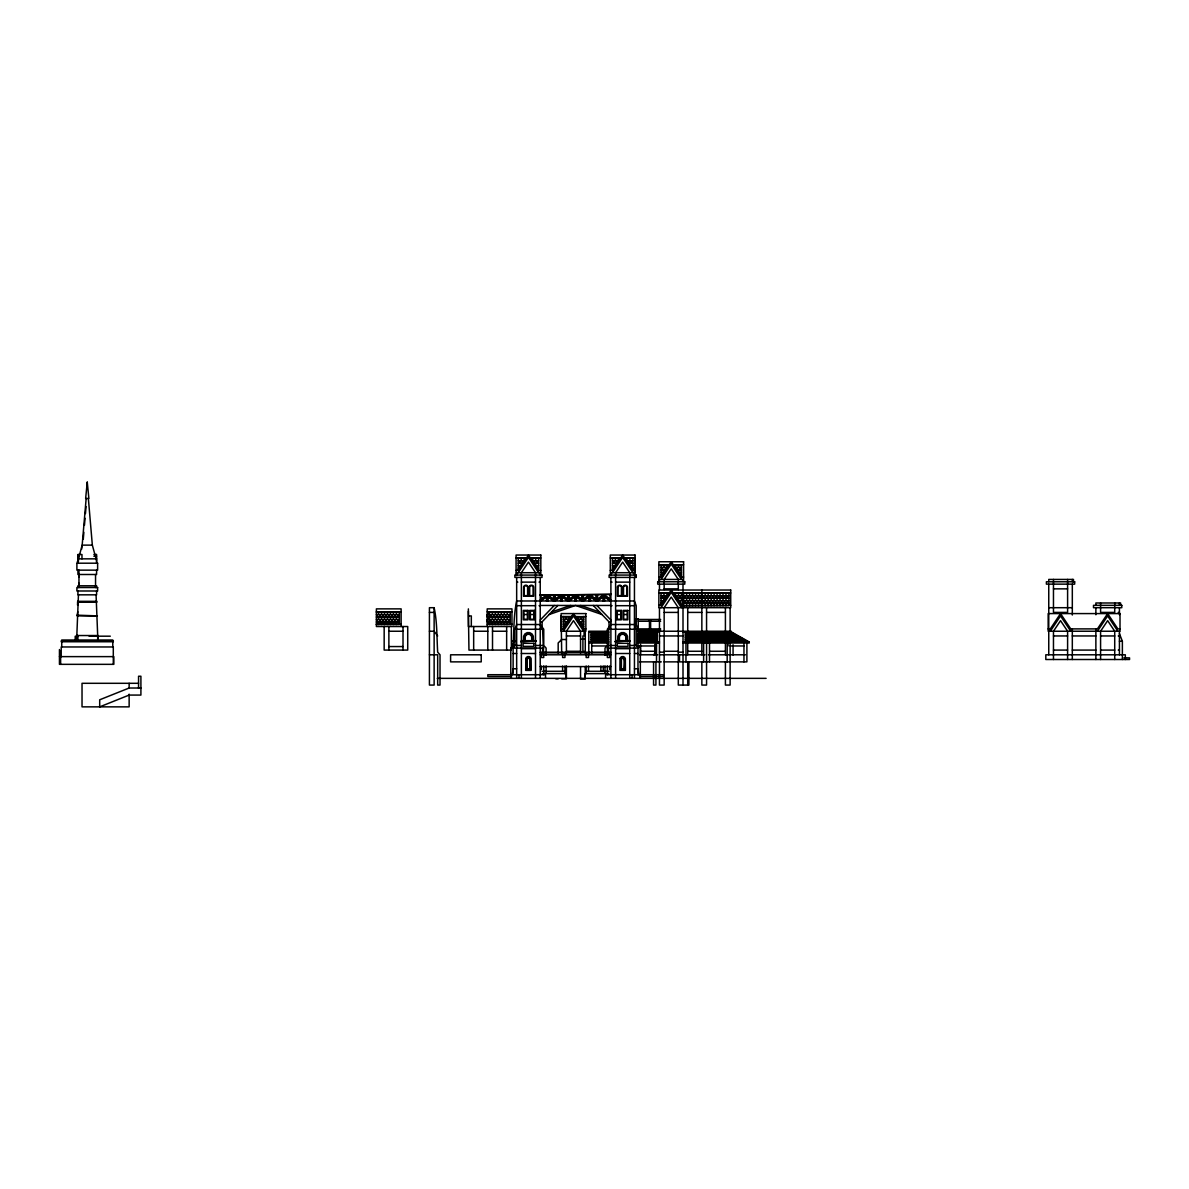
<?xml version="1.0" encoding="UTF-8"?>
<svg xmlns="http://www.w3.org/2000/svg" width="1189" height="1189" viewBox="0 0 1189 1189"><rect width="100%" height="100%" fill="white"/><g stroke="black" fill="none" stroke-linecap="round" stroke-linejoin="round"><path stroke-width="1.5" d="M77.523 605.052L77.671 601.322L96.844 601.322L96.844 602.199L77.671 602.199L78.043 605.067M76.631 640.425L78.444 594.827M77.805 640.455L78.013 635.58L76.824 635.535L76.824 640.425M78.444 558.845L82.175 545.127L86.158 498.459M83.26 539.316L83.869 532.3M84.464 525.285L85.058 518.27M85.459 513.589L86.054 506.573M512.251 674.713L513.128 668.753L516.665 668.753M81.714 549.065L81.863 546.256M513.128 673.212L513.128 648.094L514.896 645.464L514.896 629.249L516.665 624.537L540.222 624.537L543.759 629.249L543.759 645.464L546.108 648.094L546.108 655.213M607.356 648.094L608.53 645.464L608.53 629.249L610.893 624.537L634.45 624.537L636.204 629.249L636.204 645.464L637.973 648.094L607.356 648.094L607.356 657.517L609.704 657.517L609.704 652.806M515.491 575.075L516.665 572.712L516.665 575.075M609.704 575.075L610.893 572.712L610.893 575.075M658.275 581.778L659.464 579.429L659.464 581.778M516.085 570.363L518.241 570.363L528.451 555.04L538.647 570.69L538.647 557.983M516.085 557.983L526.489 557.983L518.241 570.69L518.241 557.983M518.241 572.712L528.451 557.403L538.647 572.712M561.119 628.892L563.274 628.892L573.484 613.583L583.695 628.892L585.85 628.892M561.119 616.526L571.523 616.526L566.618 624.195L563.274 624.195M567.108 624.195L571.523 616.526M563.274 631.24L573.484 615.932L583.695 631.24M610.299 570.363L612.454 570.363L622.664 555.04L632.875 570.363L635.03 570.363M610.299 557.983L620.703 557.983L612.454 570.69L612.454 557.983M612.454 572.712L622.664 557.403L632.875 572.712M664.859 572.37L661.515 577.393L658.869 577.066M668.129 567.48L669.273 564.701L658.869 564.701M661.025 579.429L671.235 564.121L681.446 579.429M658.869 605.335L661.025 605.335L671.235 590.026L681.446 605.662L728.946 605.662L728.946 592.969M658.869 592.969L669.273 592.969L661.025 605.662L661.025 592.969M668.129 595.748L669.273 592.969M661.025 607.698L671.235 592.375L681.446 607.698M1048.757 631.24L1060.529 613.583L1070.739 628.892L1097.432 628.892L1107.643 613.583L1117.853 628.892L1120.008 628.892M1050.333 631.24L1060.529 615.932L1070.739 631.24M1097.432 631.24L1107.643 615.932L1117.853 631.24M610.893 624.537L607.356 629.249L607.356 645.464L604.993 648.094L604.993 655.213M513.128 645.464L510.78 648.094L510.78 678.354M653.564 654.797L655.927 652.167L655.927 644.973M540.222 620.063L554.267 605.454M542.11 627.049L542.11 621.832L557.849 605.454M540.222 599.806L546.464 595.095L546.464 600.98M541.054 599.806L547.297 595.095L553.539 599.806M541.471 600.029L546.464 596.269M555.174 599.806L561.416 595.095L567.658 599.806M555.605 600.029L560.599 596.269M569.308 599.806L575.55 595.095L581.793 599.806M569.739 600.029L574.733 596.269M583.442 599.806L589.685 595.095L595.927 599.806M583.873 600.029L588.867 596.269M597.577 599.806L603.819 595.095L610.061 599.806M598.008 600.029L603.001 596.269M540.817 557.983L530.413 557.983L531.542 560.762M635.03 557.983L624.136 558.31L632.875 570.363M585.85 616.526L574.956 616.853L581.48 626.648M672.706 565.028L683.601 564.701M680.955 577.393L683.601 577.066M730.715 592.969L673.197 592.969L674.341 595.748M680.955 605.662L730.715 605.335M551.577 611.978L570.586 605.454M549.125 614.52L575.55 605.454L601.991 614.52M82.175 545.127L92.341 545.127L96.071 558.845M93.886 554.505L96.591 554.505L96.591 563.2M93.886 556.244L96.591 556.244M635.03 557.403L634.45 575.075M518.241 558.31L526.489 558.31M538.647 558.31L530.413 557.983M612.454 558.31L620.703 558.31M624.626 557.983L632.875 558.31M77.924 558.845L96.591 558.845M518.241 560.762L524.854 560.762M532.033 560.762L538.647 560.762M612.454 560.762L619.068 560.762M626.261 560.762L632.875 560.762M96.591 561.461L96.071 554.505M518.241 563.214L523.219 563.214M533.668 563.214L538.647 563.214M612.454 563.214L617.433 563.214M627.896 563.214L632.875 563.214M661.025 565.028L669.273 564.701M673.197 564.701L681.446 565.028M518.241 565.667L521.585 565.667M535.303 565.667L538.647 565.667M612.454 565.667L615.813 565.667M629.531 565.667L632.875 565.667M661.025 567.48L667.638 567.48M674.832 567.48L681.446 567.48M518.241 568.119L519.95 568.119M536.938 568.119L538.647 568.119M612.454 568.119L614.178 568.119M631.166 568.119L632.875 568.119M661.025 569.932L666.003 569.932M676.467 569.932L681.446 569.932M540.817 570.363L538.156 570.69L534.812 565.667M661.025 572.37L664.369 572.37M678.102 572.37L681.446 572.37M661.025 574.822L662.749 574.822M679.722 574.822L681.446 574.822M78.964 577.096L78.712 574.495M516.665 582.134L517.839 582.134M521.377 582.134L535.511 582.134M539.048 582.134L540.222 582.134M610.893 582.134L612.067 582.134M615.605 582.134L629.739 582.134M78.964 583.175L78.712 585.791M664.161 588.852L678.295 588.852M1053.469 588.852L1067.603 588.852M661.025 593.296L669.273 593.296M673.197 592.969L728.946 593.296M661.025 595.748L667.638 595.748M674.832 595.748L728.946 595.763M661.025 598.186L666.003 598.186M676.467 598.186L728.946 598.23M661.025 600.638L664.369 600.638M678.102 600.638L728.946 600.698M661.025 603.091L662.749 603.091M679.722 603.091L728.946 603.165M540.222 605.454L610.893 605.454M516.665 605.691L535.511 605.691M539.048 605.691L540.222 605.691M610.893 605.691L612.067 605.691M615.605 605.691L634.45 605.691M434.134 607.698L429.422 607.698L429.422 685.072L434.134 685.072L434.134 607.698C437.255 622.159 436.764 637.304 437.671 652.167L440.019 654.797L440.019 685.072L437.671 685.072L437.671 654.797L429.422 654.797M1048.757 607.698L1072.315 607.698M468.377 611.22L468.956 650.086L511.359 650.086L511.359 626.529M376.393 611.815L401.124 611.815M487.208 611.815L511.954 611.815M376.393 612.142L399.355 612.142M488.976 612.142L510.185 612.142M429.422 612.409L434.134 612.409M664.161 612.409L678.295 612.409M687.718 612.409L701.852 612.409M706.563 612.409L725.409 612.409M1118.24 612.409L1119.429 612.409M376.393 614.609L399.355 614.609M487.208 614.609L487.208 617.076M488.976 614.609L510.185 614.609M523.873 614.52L527.396 614.52M530.353 614.52L533.876 614.52M617.225 614.52L620.762 614.52M623.705 614.52L627.242 614.52M468.956 615.932L471.32 615.932L471.32 626.529M561.119 615.932L561.698 653.266M563.274 616.853L571.523 616.853M575.446 616.526L583.695 616.853M376.393 617.076L399.355 617.076M488.976 617.076L510.185 617.076M563.274 619.291L569.888 619.291M577.081 619.291L583.695 619.291M376.393 619.543L399.355 619.543M487.208 619.543L487.208 622.01M488.976 619.543L510.185 619.543M636.605 619.469L637.557 619.469M638.255 619.469L660.638 619.469M638.255 621.238L660.638 621.238M540.222 621.832L542.11 621.832M563.274 621.743L568.253 621.743M578.701 621.743L583.695 621.743M593.266 605.454L609.006 621.832L610.893 621.832M376.393 622.01L399.355 622.01M488.976 622.01L510.185 622.01M376.393 624.18L401.124 624.18M487.208 624.18L511.954 624.18M580.336 624.195L583.695 624.195M376.393 624.507L399.355 624.507L399.355 611.815M563.274 626.648L564.983 626.648L563.274 629.219L563.274 616.526M581.971 626.648L583.695 626.648M635.907 628.892L660.638 628.892M1048.163 628.892L1050.333 628.892M514.896 629.249L542.585 629.249L543.759 657.517L541.396 657.517L541.396 652.806M608.53 629.249L636.204 629.249M637.676 630.066L660.638 630.066M388.877 631.24L403.012 631.24M429.422 631.24L434.134 631.24L437.671 635.952M473.668 631.24L487.802 631.24M492.514 631.24L506.648 631.24M608.723 631.24L588.793 631.24L588.793 653.296M637.467 631.24L731.294 631.24L731.294 633.083L746.9 641.852M588.793 631.879L591.141 631.879L591.141 641.852M659.464 631.879L657.101 631.879L657.101 641.852M683.006 631.879L685.369 631.879L685.369 641.852M591.141 632.429L608.813 632.429M657.101 632.429L639.429 632.429L639.429 634.153M685.369 632.429L731.294 632.429L748.089 641.852M730.12 633.083L731.294 633.083M591.141 634.153L608.813 634.153M637.676 634.153L657.101 634.153M685.369 634.153L734.386 634.153M591.141 635.877L608.813 635.877M637.676 635.877L657.101 635.877M685.369 635.877L737.462 635.877M89.101 636.189L110.295 636.189M566.41 635.952L580.544 635.952M659.464 635.952L683.006 635.952M1053.469 635.952L1067.603 635.952M1072.315 635.952L1095.872 635.952M1100.583 635.952L1114.717 635.952M1118.24 635.952L1119.429 635.952M591.141 637.616L608.813 637.616M637.676 637.616L657.101 637.616M685.369 637.616L740.539 637.616M580.544 639.206L585.256 639.206M591.141 639.34L608.813 639.34M637.676 639.34L657.101 639.34M685.369 639.34L743.63 639.34M566.41 639.519L561.698 639.519L558.176 642.952L558.176 653.103M513.128 640.663L514.896 640.663M521.377 640.663L535.511 640.663M615.605 640.663L629.739 640.663M513.128 641.02L514.896 641.02M591.141 641.079L608.813 641.079M637.676 641.079L657.101 641.079M685.369 641.079L746.707 641.079M1119.429 641.257L1122.371 641.257L1122.371 659.509M513.128 641.614L514.896 641.614M588.793 641.852L608.723 641.852M637.676 641.852L659.464 641.852M683.006 641.852L749.263 641.852L749.263 643.026L683.006 643.026M588.793 643.026L608.917 643.026M637.616 643.026L659.464 643.026M513.128 643.323L513.603 646.37M514.896 645.464L521.377 645.464M535.511 645.464L542.585 645.464M608.53 645.464L615.605 645.464M629.739 645.464L636.204 645.464M591.736 645.969L608.917 645.969M637.616 645.969L656.506 645.969M730.12 645.969L743.957 645.969M388.877 646.563L403.012 646.563M513.128 648.094L543.759 648.094M521.377 648.674L535.511 648.674M615.605 648.674L629.739 648.674M1053.469 650.086L1067.603 650.086M1072.315 650.086L1095.872 650.086M1100.583 650.086L1114.717 650.086M1118.24 650.086L1119.429 650.086M566.41 651.275L580.544 651.275M584.081 651.275L582.907 651.275L582.907 635.952L584.081 635.952L584.081 631.24M640.618 651.275L654.753 651.275M664.161 651.275L678.295 651.275M687.718 651.275L701.852 651.275M709.996 651.275L725.409 651.275M540.222 652.211L610.893 652.211M659.464 652.167L664.161 652.167M678.295 652.167L683.006 652.167M540.222 652.806L610.893 652.806M513.128 653.504L516.665 653.504M521.377 653.504L535.511 653.504M615.605 653.504L629.739 653.504M634.45 653.504L637.973 653.504M540.222 654.797L610.893 654.797M639.519 654.797L657.651 654.797M659.464 654.797L705.003 654.797M708.376 654.797L745.429 654.797M59.45 656.625L113.802 656.625L113.802 664.339L59.45 664.339L59.45 649.551M1123.902 657.859L1129.55 657.859L1129.55 659.509L1045.815 659.509L1045.815 654.797L1125.314 654.797L1125.314 659.509M639.519 661.872L661.322 661.872M664.116 661.872L677.864 661.872M540.222 666.583L610.893 666.583M634.45 668.753L637.973 668.753L638.865 674.713M542.035 671.295L564.953 671.295M586.162 671.295L609.08 671.295M542.347 673.643L566.127 673.643L566.127 678.354M584.914 673.643L608.753 673.643M511.374 676.526L487.817 676.526L487.817 674.713L545.528 674.713L545.528 678.354M639.741 676.526L663.299 676.526L663.299 674.713L605.587 674.713L605.587 678.354M437.284 678.354L766.117 678.354M555.813 678.8L558.176 678.8M561.698 678.8L566.41 678.8L566.41 665.914M138.563 683.303L82.026 683.303L82.026 706.861L129.14 706.861L129.14 694.168M140.911 688.015L129.14 688.015L99.698 699.786L99.698 706.861L129.14 695.075L140.911 695.075L140.911 676.244L138.563 676.244L138.563 688.357M77.642 602.169L78.192 601.322M77.775 611.741L77.122 615.872L97.394 615.872L77.122 615.174L77.642 615.872M580.529 605.454L599.538 611.978M731.294 631.879L749.04 641.852M620.703 557.983L612.454 570.363M526.489 557.983L518.241 570.363M610.893 599.806L604.651 595.095L604.651 600.98M604.651 596.269L610.893 600.98M590.517 596.269L596.759 600.98L596.759 595.095M576.383 596.269L582.625 600.98L582.625 595.095M562.248 596.269L568.491 600.98L568.491 595.095M548.114 596.269L554.356 600.98L554.356 595.095M553.539 600.98L547.297 596.269L541.054 600.98L541.054 595.095M596.848 605.454L610.893 620.063M637.973 645.464L640.336 648.094L640.336 678.354M681.446 577.066L671.235 561.758L661.025 577.393L661.025 564.701M673.197 565.028L681.446 577.393L681.446 564.701M675.976 569.932L677.611 572.37M673.197 593.296L681.446 605.662M675.976 598.186L677.611 600.638M624.626 558.31L632.875 570.69L632.875 557.983M575.446 616.853L583.695 629.219L583.695 616.526M684.195 581.778L683.006 579.429L683.006 581.778M634.45 572.712L635.625 577.423M541.396 575.075L540.222 572.712L540.222 575.075M540.222 624.537L542.585 629.249M1119.429 633.603L1122.371 641.257M88.358 498.459L92.341 545.127M96.071 594.827L97.884 640.425M1120.603 605.335L1120.603 602.986L1095.872 602.986L1095.872 605.335M1119.429 602.986L1119.429 605.335M1119.429 607.698L1119.429 614.758M1119.429 631.24L1119.429 654.797M1114.717 602.986L1114.717 612.409L1100.583 612.409L1100.583 602.986M1114.717 659.509L1114.717 631.24L1107.643 620.643L1100.583 631.24L1100.583 659.509M1095.872 607.698L1095.872 614.758M1095.872 628.892L1095.872 659.509M1073.489 581.778L1073.489 579.429L1048.757 579.429L1048.757 581.778M1072.315 579.429L1072.315 581.778M1072.315 584.141L1072.315 615.025M1072.315 628.892L1072.315 659.509M1067.603 579.429L1067.603 612.409L1053.469 612.409L1053.469 579.429M1067.603 659.509L1067.603 631.24L1060.529 620.643L1053.469 631.24L1053.469 659.509M1048.757 584.141L1048.757 654.797M746.9 643.026L746.9 661.872L679.484 661.872L679.484 654.797M745.473 641.079L745.473 641.852M744.255 639.697L744.255 641.079M743.957 643.026L743.957 661.872M742.486 641.079L742.486 641.852M742.174 638.523L742.174 639.34M740.717 639.34L740.717 641.079M738.949 637.616L738.949 639.34M738.949 641.079L738.949 641.852M737.195 635.877L737.195 637.616M737.195 639.34L737.195 641.079M735.426 634.733L735.426 635.877M735.426 637.616L735.426 639.34M735.426 641.079L735.426 641.852M733.658 635.877L733.658 637.616M733.658 639.34L733.658 641.079M733.063 644.735L733.063 655.02M731.889 634.153L731.889 635.877M731.889 637.616L731.889 639.34M731.889 641.079L731.889 641.852M730.12 607.698L730.12 685.072L725.409 685.072L725.409 661.931M729.541 634.153L729.541 635.877M729.541 637.616L729.541 639.34M729.541 641.079L729.541 641.852M728.054 643.026L728.054 645.969M727.772 632.429L727.772 634.153M727.772 635.877L727.772 637.616M727.772 639.34L727.772 641.079M727.46 595.763L727.46 598.23M727.46 600.698L727.46 603.165M727.178 643.026L727.178 661.872M725.974 593.296L725.974 595.763M725.974 598.23L725.974 600.698M725.974 603.165L725.974 605.662M726.003 634.153L726.003 635.877M726.003 637.616L726.003 639.34M726.003 641.079L726.003 641.852M725.409 607.698L725.409 631.24M725.409 642.119L725.409 654.797M724.487 595.763L724.487 598.23M724.487 600.698L724.487 603.165M724.235 632.429L724.235 634.153M724.235 635.877L724.235 637.616M724.235 639.34L724.235 641.079M723.001 593.296L723.001 595.763M723.001 598.23L723.001 600.698M723.001 603.165L723.001 605.662M722.466 634.153L722.466 635.877M722.466 637.616L722.466 639.34M722.466 641.079L722.466 641.852M721.53 595.763L721.53 598.23M721.53 600.698L721.53 603.165M720.697 632.429L720.697 634.153M720.697 635.877L720.697 637.616M720.697 639.34L720.697 641.079M720.044 593.296L720.044 595.763M720.044 598.23L720.044 600.698M720.044 603.165L720.044 605.662M718.929 634.153L718.929 635.877M718.929 637.616L718.929 639.34M718.929 641.079L718.929 641.852M718.557 595.763L718.557 598.23M718.557 600.698L718.557 603.165M717.071 593.296L717.071 595.763M717.071 598.23L717.071 600.698M717.071 603.165L717.071 605.662M717.16 632.429L717.16 634.153M717.16 635.877L717.16 637.616M717.16 639.34L717.16 641.079M715.585 595.763L715.585 598.23M715.585 600.698L715.585 603.165M715.406 634.153L715.406 635.877M715.406 637.616L715.406 639.34M715.406 641.079L715.406 641.852M714.099 593.296L714.099 595.763M714.099 598.23L714.099 600.698M714.099 603.165L714.099 605.662M713.638 632.429L713.638 634.153M713.638 635.877L713.638 637.616M713.638 639.34L713.638 641.079M712.627 595.763L712.627 598.23M712.627 600.698L712.627 603.165M711.869 634.153L711.869 635.877M711.869 637.616L711.869 639.34M711.869 641.079L711.869 641.852M711.141 593.296L711.141 595.763M711.141 598.23L711.141 600.698M711.141 603.165L711.141 605.662M710.101 632.429L710.101 634.153M710.101 635.877L710.101 637.616M710.101 639.34L710.101 641.079M709.655 595.763L709.655 598.23M709.655 600.698L709.655 603.165M709.506 643.026L709.506 661.872M708.168 593.296L708.168 595.763M708.168 598.23L708.168 600.698M708.168 603.165L708.168 605.662M708.332 634.153L708.332 635.877M708.332 637.616L708.332 639.34M708.332 641.079L708.332 641.852M706.682 595.763L706.682 598.23M706.682 600.698L706.682 603.165M706.563 607.698L706.563 685.072L701.852 685.072L701.852 661.931M705.196 593.296L705.196 595.763M705.196 598.23L705.196 600.698M705.196 603.165L705.196 605.632M704.795 634.153L704.795 635.877M704.795 637.616L704.795 639.34M704.795 641.079L704.795 641.852M703.71 595.763L703.71 598.23M703.71 600.698L703.71 603.165M703.62 643.026L703.62 661.872M703.041 632.429L703.041 634.153M703.041 635.877L703.041 637.616M703.041 639.34L703.041 641.079M702.238 593.296L702.238 595.763M702.238 598.23L702.238 600.698M702.238 603.165L702.238 605.632M701.852 590.026L701.852 631.24M701.852 642.119L701.852 654.797M701.48 593.296L701.48 595.763M701.48 598.23L701.48 600.698M701.48 603.165L701.48 605.632M701.272 634.153L701.272 635.877M701.272 637.616L701.272 639.34M701.272 641.079L701.272 641.852M699.994 595.763L699.994 598.23M699.994 600.698L699.994 603.165M699.504 632.429L699.504 634.153M699.504 635.877L699.504 637.616M699.504 639.34L699.504 641.079M698.508 593.296L698.508 595.763M698.508 598.23L698.508 600.698M698.508 603.165L698.508 605.632M697.735 634.153L697.735 635.877M697.735 637.616L697.735 639.34M697.735 641.079L697.735 641.852M697.022 595.763L697.022 598.23M697.022 600.698L697.022 603.165M695.966 632.429L695.966 634.153M695.966 635.877L695.966 637.616M695.966 639.34L695.966 641.079M695.55 593.296L695.55 595.763M695.55 598.23L695.55 600.698M695.55 603.165L695.55 605.662M694.064 595.763L694.064 598.23M694.064 600.698L694.064 603.165M694.198 634.153L694.198 635.877M694.198 637.616L694.198 639.34M694.198 641.079L694.198 641.852M692.578 593.296L692.578 595.763M692.578 598.23L692.578 600.698M692.578 603.165L692.578 605.662M692.429 632.429L692.429 634.153M692.429 635.877L692.429 637.616M692.429 639.34L692.429 641.079M691.091 595.763L691.091 598.23M691.091 600.698L691.091 603.165M690.66 634.153L690.66 635.877M690.66 637.616L690.66 639.34M690.66 641.079L690.66 641.852M689.605 593.296L689.605 595.763M689.605 598.23L689.605 600.698M689.605 603.165L689.605 605.662M688.907 632.429L688.907 634.153M688.907 635.877L688.907 637.616M688.907 639.34L688.907 641.079M688.907 661.931L688.907 685.072L678.295 685.072L678.295 607.698L671.235 597.086L664.161 607.698L664.161 685.072L659.464 685.072L659.464 607.698M688.119 595.763L688.119 598.23M688.119 600.698L688.119 603.165M687.718 607.698L687.718 631.24M687.718 642.119L687.718 654.797M687.718 661.931L687.718 685.072M687.138 634.153L687.138 635.877M687.138 637.616L687.138 639.34M687.138 641.079L687.138 641.852M686.633 593.296L686.633 595.763M686.633 598.23L686.633 600.698M686.633 603.165L686.633 605.662M685.964 643.026L685.964 661.872M685.161 595.763L685.161 598.23M685.161 600.698L685.161 603.165M683.675 593.296L683.675 595.763M683.675 598.23L683.675 600.698M683.675 603.165L683.601 607.698M683.006 584.141L683.006 589.566M683.006 590.026L683.006 685.072M681.446 592.969L681.446 595.748M681.446 598.186L681.446 600.638M679.974 567.48L679.974 569.932M679.974 572.37L679.974 574.822M679.974 595.748L679.974 598.186M679.974 600.638L679.974 603.091M678.503 565.028L678.503 567.48M678.503 569.932L678.503 572.37M678.503 593.296L678.503 595.748M678.503 598.186L678.503 600.638M678.295 589.566L678.295 579.429L671.235 568.832L664.161 579.429L664.161 589.566M677.031 567.48L677.031 569.932M677.031 595.748L677.031 598.186M675.56 565.028L675.56 567.48M675.56 593.296L675.56 595.748M666.91 565.028L666.91 567.48M666.91 593.296L666.91 595.748M665.439 567.48L665.439 569.932M665.439 595.748L665.439 598.186M663.967 565.028L663.967 567.48M663.967 569.932L663.967 572.37M663.967 593.296L663.967 595.748M663.967 598.186L663.967 600.638M662.496 567.48L662.496 569.932M662.496 572.37L662.496 574.822M662.496 595.748L662.496 598.186M662.496 600.638L662.496 603.091M659.464 584.141L659.464 589.566M656.506 643.026L656.506 661.872M655.927 661.931L655.927 685.072L653.564 685.072L653.564 661.931M655.332 634.153L655.332 635.877M655.332 637.616L655.332 639.34M655.332 641.079L655.332 641.852M654.753 644.468L654.753 654.797M653.564 632.429L653.564 634.153M653.564 635.877L653.564 637.616M653.564 639.34L653.564 641.079M651.795 634.153L651.795 635.877M651.795 637.616L651.795 639.34M651.795 641.079L651.795 641.852M650.621 628.892L650.621 620.182L649.447 620.182L649.447 628.892M650.041 632.429L650.041 634.153M650.041 635.877L650.041 637.616M650.041 639.34L650.041 641.079M648.273 634.153L648.273 635.877M648.273 637.616L648.273 639.34M648.273 641.079L648.273 641.852M646.504 632.429L646.504 634.153M646.504 635.877L646.504 637.616M646.504 639.34L646.504 641.079M644.735 634.153L644.735 635.877M644.735 637.616L644.735 639.34M644.735 641.079L644.735 641.852M642.967 632.429L642.967 634.153M642.967 635.877L642.967 637.616M642.967 639.34L642.967 641.079M641.198 634.153L641.198 635.877M641.198 637.616L641.198 639.34M641.198 641.079L641.198 641.852M640.618 644.468L640.618 654.797M639.741 674.713L639.741 678.354M639.429 635.877L639.429 637.616M639.429 639.34L639.429 641.079M638.255 630.066L638.255 618.875L635.907 618.875L635.907 625.548M637.973 674.802L637.973 629.249L636.204 624.537L636.204 605.691L634.45 600.98L516.665 600.98C513.529 615.783 513.975 631.24 513.128 646.474M634.45 577.423L634.45 678.354M632.087 674.713L632.087 678.354M631.404 560.762L631.404 563.214M631.404 565.667L631.404 568.119M629.932 558.31L629.932 560.762M629.932 563.214L629.932 565.667M629.739 678.354L629.739 572.712L622.664 562.115L615.605 572.712L615.605 678.354M628.461 560.762L628.461 563.214M627.673 640.945L627.524 636.189A5.024 5.024 0 0 0 617.819 636.189L617.656 640.945M626.989 558.31L626.989 560.762M626.499 641.005L626.365 636.501A3.835 3.835 0 0 0 618.964 636.501L618.83 641.005M625.904 641.02L625.904 637.497A3.24 3.24 0 0 0 622.664 634.257A3.24 3.24 0 0 0 619.424 637.497L619.424 641.02M618.354 558.31L618.354 560.762M616.883 560.762L616.883 563.214M615.397 558.31L615.397 560.762M615.397 563.214L615.397 565.667M613.925 560.762L613.925 563.214M613.925 565.667L613.925 568.119M610.893 577.423L610.893 678.354M610.061 595.095L610.061 600.98L603.819 596.269L597.577 600.98L597.577 595.095M609.704 666.122L609.704 669.57M609.006 621.832L609.006 627.049M608.53 648.094L608.53 652.806M607.356 665.899L607.356 674.713M607.044 634.153L607.044 635.877M607.044 637.616L607.044 639.34M607.044 641.079L607.044 641.852M605.275 632.429L605.275 634.153M605.275 635.877L605.275 637.616M605.275 639.34L605.275 641.079M604.993 665.899L604.993 673.019M603.819 595.095L603.819 600.98M603.507 634.153L603.507 635.877M603.507 637.616L603.507 639.34M603.507 641.079L603.507 641.852M603.239 666.048L603.239 671.295M603.001 600.98L603.001 595.095L596.759 599.806L590.517 595.095L590.517 600.98M601.753 632.429L601.753 634.153M601.753 635.877L601.753 637.616M601.753 639.34L601.753 641.079M600.876 666.048L600.876 671.295M599.984 634.153L599.984 635.877M599.984 637.616L599.984 639.34M599.984 641.079L599.984 641.852M598.216 632.429L598.216 634.153M598.216 635.877L598.216 637.616M598.216 639.34L598.216 641.079M596.447 634.153L596.447 635.877M596.447 637.616L596.447 639.34M596.447 641.079L596.447 641.852M595.927 595.095L595.927 600.98L589.685 596.269L583.442 600.98L583.442 595.095M594.678 632.429L594.678 634.153M594.678 635.877L594.678 637.616M594.678 639.34L594.678 641.079M592.91 634.153L592.91 635.877M592.91 637.616L592.91 639.34M592.91 641.079L592.91 641.852M591.736 643.026L591.736 653.296M589.685 595.095L589.685 600.98M588.867 600.98L588.867 595.095L582.625 599.806L576.383 595.095L576.383 600.98M588.51 652.806L588.51 657.517L586.162 657.517L586.162 652.806M588.51 666.048L588.51 671.295M586.162 666.048L586.162 673.643M585.256 631.24L585.256 653.147M585.256 666.97L585.256 679.038L580.544 679.038L580.544 666.97M584.973 673.643L584.914 678.354M582.209 619.291L582.209 621.743M582.209 624.195L582.209 626.648M581.793 595.095L581.793 600.98L575.55 596.269L569.308 600.98L569.308 595.095M580.737 616.853L580.737 619.291M580.737 621.743L580.737 624.195M580.544 653.147L580.544 631.24L573.484 620.643L566.41 631.24L566.41 653.266M579.266 619.291L579.266 621.743M577.795 616.853L577.795 619.291M575.55 595.095L575.55 600.98M574.733 600.98L574.733 595.095L568.491 599.806L562.248 595.095L562.248 600.98M569.159 616.853L569.159 619.291M567.658 595.095L567.658 600.98L561.416 596.269L555.174 600.98L555.174 595.095M567.688 619.291L567.688 621.743M566.217 616.853L566.217 619.291M566.217 621.743L566.217 624.195M564.953 652.806L564.953 657.517L562.605 657.517L562.605 652.806M564.953 666.048L564.953 673.643M564.745 619.291L564.745 621.743M564.745 624.195L564.745 626.648M562.605 666.048L562.605 671.295M561.416 595.095L561.416 600.98M560.599 600.98L560.599 595.095L554.356 599.806L548.114 595.095L548.114 600.98M553.539 595.095L553.539 599.509M547.297 595.095L547.297 600.98M546.108 665.899L546.108 673.019M543.759 665.899L543.759 674.713M542.585 648.094L542.585 652.806M541.396 666.122L541.396 669.57M540.222 577.423L540.222 678.354M537.175 560.762L537.175 563.214M537.175 565.667L537.175 568.119M535.704 558.31L535.704 560.762M535.704 563.214L535.704 565.667M535.511 678.354L535.511 572.712L528.451 562.115L521.377 572.712L521.377 678.354M534.233 560.762L534.233 563.214M533.46 640.945L533.296 636.189A5.024 5.024 0 0 0 523.591 636.189L523.442 640.945M532.761 558.31L532.761 560.762M532.271 641.005L532.152 636.501A3.835 3.835 0 0 0 524.735 636.501L524.617 641.005M531.691 641.02L531.691 637.497A3.24 3.24 0 0 0 528.451 634.257A3.24 3.24 0 0 0 525.211 637.497L525.211 641.02M524.126 558.31L524.126 560.762M522.655 560.762L522.655 563.214M521.183 558.31L521.183 560.762M521.183 563.214L521.183 565.667M519.712 560.762L519.712 563.214M519.712 565.667L519.712 568.119M519.028 674.713L519.028 678.354M516.665 577.423L516.665 678.354M511.374 674.713L511.374 678.354M510.185 611.815L510.185 624.507L488.976 624.507L488.976 611.815M508.699 614.609L508.699 617.076M508.699 619.543L508.699 622.01M507.213 612.142L507.213 614.609M507.213 617.076L507.213 619.543M507.213 622.01L507.213 624.507M506.648 626.529L506.648 650.086M505.726 614.609L505.726 617.076M505.726 619.543L505.726 622.01M504.24 612.142L504.24 614.609M504.24 617.076L504.24 619.543M504.24 622.01L504.24 624.507M502.754 614.609L502.754 617.076M502.754 619.543L502.754 622.01M501.282 612.142L501.282 614.609M501.282 617.076L501.282 619.543M501.282 622.01L501.282 624.507M499.796 614.609L499.796 617.076M499.796 619.543L499.796 622.01M498.31 612.142L498.31 614.609M498.31 617.076L498.31 619.543M498.31 622.01L498.31 624.507M496.824 614.609L496.824 617.076M496.824 619.543L496.824 622.01M495.337 612.142L495.337 614.609M495.337 617.076L495.337 619.543M495.337 622.01L495.337 624.507M493.851 614.609L493.851 617.076M493.851 619.543L493.851 622.01M492.38 612.142L492.38 614.609M492.38 617.076L492.38 619.543M492.38 622.01L492.38 624.507M492.514 626.529L492.514 650.086M490.894 614.609L490.894 617.076M490.894 619.543L490.894 622.01M489.407 612.142L489.407 614.609M489.407 617.076L489.407 619.543M489.407 622.01L489.407 624.507M487.802 626.529L487.802 650.086M487.208 626.529L487.208 608.872L511.954 608.872L511.954 626.529L468.377 626.529L468.377 608.872M473.668 626.529L473.668 650.086M403.012 626.529L403.012 650.086M401.124 626.529L401.124 608.872L376.393 608.872L376.393 626.529L407.723 626.529L407.723 650.086L384.166 650.086L384.166 626.529M397.869 614.609L397.869 617.076M397.869 619.543L397.869 622.01M396.383 612.142L396.383 614.609M396.383 617.076L396.383 619.543M396.383 622.01L396.383 624.507M394.897 614.609L394.897 617.076M394.897 619.543L394.897 622.01M393.41 612.142L393.41 614.609M393.41 617.076L393.41 619.543M393.41 622.01L393.41 624.507M391.939 614.609L391.939 617.076M391.939 619.543L391.939 622.01M390.453 612.142L390.453 614.609M390.453 617.076L390.453 619.543M390.453 622.01L390.453 624.507M388.966 614.609L388.966 617.076M388.966 619.543L388.966 622.01M388.877 626.529L388.877 650.086M387.48 612.142L387.48 614.609M387.48 617.076L387.48 619.543M387.48 622.01L387.48 624.507M385.994 614.609L385.994 617.076M385.994 619.543L385.994 622.01M384.508 612.142L384.508 614.609M384.508 617.076L384.508 619.543M384.508 622.01L384.508 624.507M383.036 614.609L383.036 617.076M383.036 619.543L383.036 622.01M381.55 612.142L381.55 614.609M381.55 617.076L381.55 619.543M381.55 622.01L381.55 624.507M380.064 614.609L380.064 617.076M380.064 619.543L380.064 622.01M378.578 612.142L378.578 614.609M378.578 617.076L378.578 619.543M378.578 622.01L378.578 624.507M377.091 614.609L377.091 617.076M377.091 619.543L377.091 622.01M129.14 683.303L129.14 688.357M113.297 664.339L113.297 646.965L61.219 646.965L61.219 656.625M112.777 646.965L112.777 640.009L61.739 640.009L61.739 646.965M98.137 640.99L98.137 635.535L76.378 635.535L76.378 640.99M97.691 635.535L97.691 640.425M96.591 570.14L96.591 574.495L77.924 574.495L77.924 570.14M96.591 587.529L96.591 585.791L77.924 585.791L77.924 587.529M96.591 590.992L96.591 594.827L77.924 594.827L77.924 590.992M96.324 601.322L96.324 602.199M95.551 574.495L95.551 587.529M81.967 558.845L81.967 554.505L77.924 554.505L77.924 563.2M78.964 570.14L78.964 587.529M78.444 554.505L78.444 561.461L77.419 561.461L77.419 563.2M75.204 636.264L75.204 640.068M60.624 656.625L60.624 664.339M60.044 650.74L60.044 664.339M87.258 482.139L85.638 498.459L88.878 498.459L87.258 482.139M523.621 586.861L523.546 596.239L528.198 596.239L528.124 586.861A2.333 2.333 0 0 0 523.621 586.861M529.164 586.861L529.09 596.239L533.742 596.239L533.668 586.861A2.333 2.333 0 0 0 529.164 586.861M525.776 658.557L525.701 670.388L531.201 670.388L531.111 658.557A2.764 2.764 0 0 0 525.776 658.557M526.608 658.78L526.549 669.541L530.339 669.541L530.279 658.78A1.902 1.902 0 0 0 526.608 658.78M527.188 658.929L527.143 668.946L529.744 668.946C529.521 667.579 531.765 655.005 527.188 658.929M617.448 586.861L617.373 596.239L622.025 596.239L621.951 586.861A2.333 2.333 0 0 0 617.448 586.861M622.991 586.861L622.917 596.239L627.554 596.239L627.48 586.861A2.333 2.333 0 0 0 622.991 586.861M620.004 658.557L619.915 670.388L625.414 670.388L625.34 658.557A2.764 2.764 0 0 0 620.004 658.557M620.821 658.78L620.762 669.541L624.567 669.541L624.507 658.78A1.902 1.902 0 0 0 620.821 658.78M621.416 658.929L621.371 668.946L623.972 668.946C623.735 667.579 625.979 655.005 621.416 658.929M540.817 555.04L516.085 555.04L516.085 572.712L540.817 572.712L540.817 555.04M635.03 555.04L610.299 555.04L610.299 572.712L635.03 572.712L635.03 555.04M683.601 561.758L658.869 561.758L658.869 579.429L683.601 579.429L683.601 561.758M97.617 563.2L76.899 563.2L76.899 570.14L97.617 570.14L97.617 563.2M541.991 575.075L514.896 575.075L514.896 577.423L541.991 577.423L541.991 575.075M636.204 575.075L609.125 575.075L609.125 577.423L636.204 577.423L636.204 575.075M684.775 581.778L657.695 581.778L657.695 584.141L684.775 584.141L684.775 581.778M1074.663 581.778L1046.394 581.778L1046.394 584.141L1074.663 584.141L1074.663 581.778M97.617 587.529L76.899 587.529L76.899 590.992L97.617 590.992L97.617 587.529M730.715 590.026L658.869 590.026L658.869 607.698L730.715 607.698L730.715 590.026M611.295 594.381L539.806 595.095L611.295 594.381M527.619 595.644L524.141 595.644L524.141 587.47A1.739 1.739 0 0 1 525.88 585.731A1.739 1.739 0 0 1 527.619 587.47L527.619 595.644M533.148 595.644L529.67 595.644L529.67 587.47A1.739 1.739 0 0 1 531.409 585.731A1.739 1.739 0 0 1 533.148 587.47L533.148 595.644M621.431 595.644L617.968 595.644L617.968 587.47A1.739 1.739 0 0 1 619.707 585.731A1.739 1.739 0 0 1 621.431 587.47L621.431 595.644M626.975 595.644L623.497 595.644L623.497 587.47A1.739 1.739 0 0 1 625.236 585.731A1.739 1.739 0 0 1 626.975 587.47L626.975 595.644M1121.777 605.335L1093.508 605.335L1093.508 607.698L1121.777 607.698L1121.777 605.335M527.99 610.403L523.279 610.403L523.279 619.826L527.99 619.826L527.99 610.403M534.47 610.403L529.759 610.403L529.759 619.826L534.47 619.826L534.47 610.403M621.357 610.403L616.645 610.403L616.645 619.826L621.357 619.826L621.357 610.403M627.837 610.403L623.125 610.403L623.125 619.826L627.837 619.826L627.837 610.403M527.396 610.983L523.873 610.983L523.873 619.231L527.396 619.231L527.396 610.983M533.876 610.983L530.353 610.983L530.353 619.231L533.876 619.231L533.876 610.983M620.762 610.983L617.225 610.983L617.225 619.231L620.762 619.231L620.762 610.983M627.242 610.983L623.705 610.983L623.705 619.231L627.242 619.231L627.242 610.983M585.85 613.583L561.119 613.583L561.119 631.24L585.85 631.24L585.85 613.583M1120.008 613.583L1048.163 613.583L1048.163 631.24L1120.008 631.24L1120.008 613.583M113.297 640.871L61.219 640.871L61.219 641.748L113.297 641.748L113.297 640.871M536.105 641.02L520.797 641.614L536.105 641.02M630.319 641.02L615.01 641.614L630.319 641.02M533.787 643.323L523.101 643.323L523.101 646.37L533.787 646.37L533.787 643.323M628.015 643.323L617.314 643.323L617.314 646.37L628.015 646.37L628.015 643.323M481.218 654.797L450.601 654.797L450.601 661.872L481.218 661.872L481.218 654.797"/></g></svg>
